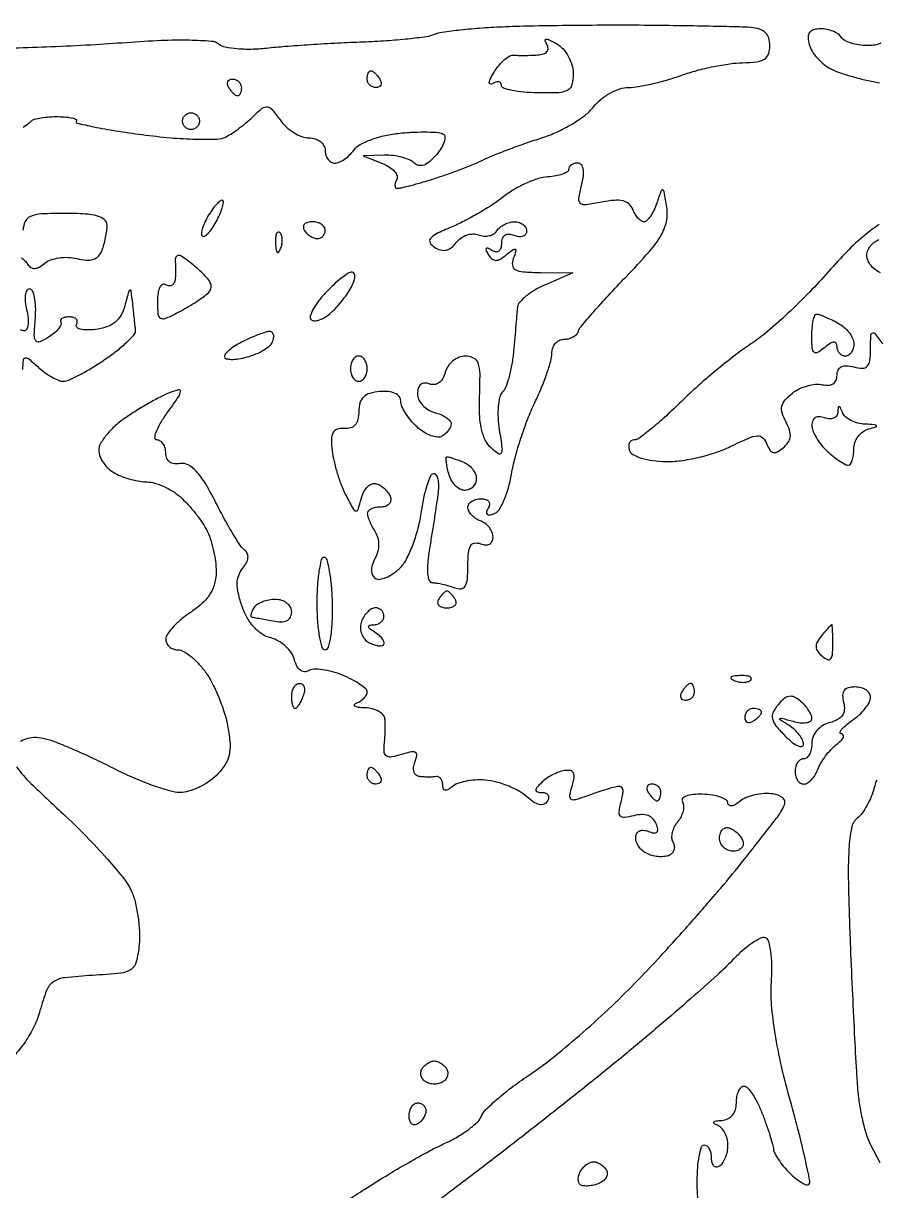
# Model space of a CAD drawing. Extents: x 0 to 102, y 0 to 135.
# Drawn here: x 58.12 to 66.73, y 115.78 to 127.55 of the extents above; entities that cross this region are included whole.
import ezdxf

# ---------------------------------------------------------------- set-up
doc = ezdxf.new("R2010")
doc.units = 0
doc.header["$MEASUREMENT"] = 0

msp = doc.modelspace()

# ---------------------------------------------------------------- linework, layer by layer
for points in [[(58.120429, 126.502168, 0.008488), (58.17776, 126.540962, 0.05152), (58.2048, 126.564431, -0.143563), (58.234316, 126.581827, -0.022705), (58.300944, 126.595472, -0.023608), (58.383221, 126.604509, -0.018685), (58.4727, 126.606731, -0.01789), (58.55641, 126.602682, -0.039375), (58.619579, 126.592306, -0.077473), (58.654001, 126.577908, -0.485035), (58.655914, 126.5616, 0.58898), (58.661598, 126.541693, 0.00641), (58.833098, 126.504191, 0.0113), (59.051138, 126.464546, 0.006274), (59.318614, 126.425566, 0.011106), (59.60499, 126.39395, 0.015529), (59.862095, 126.37936, 0.014056), (60.071536, 126.379879, 0.110548), (60.165153, 126.403862, 0.028936), (60.229275, 126.441333, 0.01456), (60.305816, 126.495494, 0.014408), (60.381921, 126.556256, 0.02071), (60.445368, 126.614654, -0.027954), (60.530964, 126.691178, -0.210464), (60.58225, 126.704752, -0.182556), (60.631244, 126.676878, -0.020348), (60.710562, 126.572908, 0.054448), (60.771104, 126.503852, 0.046718), (60.848148, 126.445424, 0.049048), (60.929225, 126.405512, 0.090101), (61.001397, 126.3924, -0.075621), (61.064209, 126.382846, -0.089098), (61.117507, 126.355123, -0.100722), (61.153136, 126.313894, -0.128679), (61.1658, 126.2655, 0.074385), (61.173054, 126.217013, 0.088423), (61.194124, 126.175877, 0.100649), (61.225452, 126.148378, 0.130683), (61.262223, 126.1386, 0.106112), (61.306132, 126.148025, 0.044856), (61.358941, 126.177739, 0.041712), (61.411666, 126.220861, 0.042652), (61.456073, 126.271838, -0.113418), (61.518112, 126.325547, -0.034675), (61.632209, 126.376275, -0.032723), (61.771862, 126.41698, -0.030552), (61.918873, 126.440269, -0.012854), (62.064049, 126.450494, -0.016452), (62.19805, 126.452063, -0.014392), (62.308721, 126.446528, -0.119266), (62.356186, 126.431, -0.25408), (62.373019, 126.401572, -0.085763), (62.365429, 126.351056, -0.060262), (62.335614, 126.287828, -0.036788), (62.286629, 126.221283, -0.03759), (62.219823, 126.154188, -0.091337), (62.159786, 126.118992, -0.13827), (62.10708, 126.115124, -0.147014), (62.061546, 126.139614, 0.096205), (62.014466, 126.171381, 0.03655), (61.939143, 126.197071, 0.034527), (61.850951, 126.213721, 0.035621), (61.76223, 126.217838), (61.5465, 126.212475), (61.742285, 126.133953, -0.045328), (61.813405, 126.097646, -0.072727), (61.865069, 126.053436, -0.103478), (61.890161, 126.008742, -0.218093), (61.885342, 125.970116, 0.052775), (61.869616, 125.937404, 0.114491), (61.866444, 125.909861, 0.187666), (61.875854, 125.891976, 0.180796), (61.895051, 125.8848, 0.058522), (61.934127, 125.889389, 0.005525), (62.02789, 125.912819, 0.007013), (62.139336, 125.943656, 0.005465), (62.259594, 125.980185, 0.008689), (62.390722, 126.024107, 0.006316), (62.535084, 126.077329, 0.006383), (62.670818, 126.131325, 0.013895), (62.7732, 126.176944, -0.015968), (62.879538, 126.223798, -0.006142), (63.029979, 126.282289, -0.006074), (63.194853, 126.341796, -0.007444), (63.350343, 126.39321, 0.031924), (63.501635, 126.451592, 0.026722), (63.653855, 126.531914, 0.027563), (63.78534, 126.62073, 0.063859), (63.870118, 126.704052, -0.054885), (63.943818, 126.779124, -0.044031), (64.037526, 126.842814, -0.045555), (64.136009, 126.886547, -0.080288), (64.223576, 126.901274, 0.040436), (64.323177, 126.909983, 0.014291), (64.463753, 126.937985, 0.014078), (64.617121, 126.977695, 0.016071), (64.7613, 127.02446, -0.020852), (64.910961, 127.071428, -0.015093), (65.081062, 127.111652, -0.015292), (65.245235, 127.140078, -0.031851), (65.37465, 127.150087, 0.026632), (65.514467, 127.159434, 0.110796), (65.593617, 127.187495, 0.168659), (65.63521, 127.239434, 0.085472), (65.6496, 127.323, 0.078293), (65.637674, 127.398693, 0.124243), (65.603018, 127.454001, 0.114357), (65.543828, 127.489168, 0.059976), (65.45925, 127.505308, 0.010843), (65.341492, 127.510855, 0.001245), (65.076303, 127.516928, 0.001502), (64.760777, 127.52242, 0.001223), (64.4229, 127.526458, 0.002847), (64.055676, 127.527858, 0.002136), (63.651454, 127.525371, 0.002159), (63.271066, 127.519762, 0.004955), (62.9847, 127.511463, 0.007662), (62.748651, 127.498656, 0.009459), (62.529182, 127.479195, 0.008061), (62.346183, 127.456482, 0.066551), (62.2656, 127.433962, -0.067016), (62.185013, 127.411522, -0.008119), (62.002018, 127.389175, -0.009525), (61.782549, 127.370204, -0.007714), (61.5465, 127.357978, 0.003965), (61.291889, 127.346703, 0.003126), (61.016428, 127.330588, 0.00316), (60.760728, 127.312402, 0.007815), (60.5736, 127.294957, -0.021808), (60.420678, 127.285007, -0.025863), (60.275992, 127.2894, -0.02605), (60.156448, 127.305534, -0.126787), (60.095066, 127.334317, 0.155813), (60.016487, 127.365845, 0.013269), (59.796587, 127.375942, 0.015308), (59.512432, 127.37274, 0.008363), (59.164466, 127.352322, -0.004902), (58.802316, 127.328556, -0.003653), (58.402366, 127.309174, -0.003693), (58.025018, 127.296441, -0.008374)], [(66.767964, 127.347381, -0.085479), (66.71161, 127.328839, -0.03685), (66.632486, 127.323, -0.036773), (66.547694, 127.329245, -0.040854), (66.467755, 127.347851, -0.044834), (66.403392, 127.37506, -0.132684), (66.3687, 127.4076, 0.10739), (66.337403, 127.440036, 0.051036), (66.285864, 127.467349, 0.047282), (66.223788, 127.48593, 0.049127), (66.160127, 127.4922, 0.064992), (66.090614, 127.483126, 0.172965), (66.049965, 127.455188, 0.164472), (66.034963, 127.406707, 0.057524), (66.045346, 127.333482, 0.076983), (66.07454, 127.26621, 0.043449), (66.128482, 127.195246, 0.042127), (66.196898, 127.131534, 0.053413), (66.270076, 127.08577, 0.030553), (66.361296, 127.048161, 0.012956), (66.487579, 127.008534, 0.012763), (66.62497, 126.973067, 0.016315), (66.753219, 126.947806, -0.034756)], [(58.103213, 125.181942, -0.050194), (58.138233, 125.153224, -0.057581), (58.165039, 125.119292, 0.10871), (58.196898, 125.086446, 0.161022), (58.235295, 125.076035, 0.116533), (58.281817, 125.089742, 0.043568), (58.338133, 125.128739, -0.089664), (58.398213, 125.162651, -0.047555), (58.481521, 125.183037, -0.045261), (58.573466, 125.188052, -0.052531), (58.660181, 125.175749, 0.042411), (58.755483, 125.160258, 0.09727), (58.827403, 125.168753, 0.12526), (58.879439, 125.20143, 0.098933), (58.91508, 125.257821, 0.024854), (58.934665, 125.317579, 0.01695), (58.951183, 125.38715, 0.017114), (58.962565, 125.455503, 0.032705), (58.9662, 125.511019, 0.219941), (58.940602, 125.566397, 0.107521), (58.870484, 125.603851, 0.054456), (58.745074, 125.625066, 0.014694), (58.5432, 125.631, 0.011557), (58.305531, 125.625506, 0.083766), (58.194225, 125.60139, 0.189791), (58.139991, 125.550293, 0.110458), (58.1202, 125.4618, -0.044568)], [(66.75087, 125.51804, 0.026474), (66.602361, 125.407612, 0.024978), (66.428384, 125.248034, 0.015684), (66.240755, 125.045506, -0.014359), (66.048502, 124.83688, -0.011655), (65.831018, 124.624217, -0.011826), (65.621242, 124.437528, -0.029752), (65.457688, 124.314712, 0.018145), (65.297909, 124.200429, 0.008876), (65.102384, 124.043949, 0.008793), (64.904635, 123.873888, 0.012607), (64.735984, 123.715806, -0.010209), (64.586614, 123.574445, -0.014409), (64.44749, 123.455195, -0.010507), (64.328286, 123.36291, -0.160811), (64.279492, 123.3468, 0.145555), (64.251077, 123.338349, 0.145143), (64.231861, 123.315736, 0.114439), (64.225337, 123.281482, 0.071086), (64.232762, 123.24105, 0.193954), (64.268287, 123.199441, 0.046246), (64.354193, 123.164278, 0.040403), (64.468747, 123.139222, 0.029057), (64.599362, 123.129215, 0.038978), (64.749264, 123.138151, 0.022561), (64.92691, 123.170949, 0.022449), (65.103202, 123.220229, 0.034827), (65.249419, 123.279835, -0.010066), (65.435223, 123.366534, -0.087391), (65.523452, 123.388323, -0.215871), (65.577726, 123.368053, -0.105824), (65.618849, 123.304911, 0.052447), (65.649292, 123.245158, 0.197769), (65.683169, 123.221767, 0.183975), (65.725443, 123.22816, 0.044719), (65.784602, 123.268924, 0.069956), (65.834381, 123.323618, 0.125942), (65.854941, 123.380271, 0.106497), (65.847313, 123.446529, 0.041168), (65.810335, 123.531817, -0.048406), (65.773077, 123.621268, -0.131099), (65.770541, 123.689393, -0.127887), (65.802331, 123.750772, -0.04503), (65.875563, 123.818791, -0.052831), (65.945706, 123.862081, -0.043003), (66.028336, 123.893318, -0.04463), (66.110404, 123.908785, -0.0811), (66.17835, 123.904378, 0.069721), (66.239516, 123.899018, 0.13005), (66.286551, 123.914109, 0.149094), (66.315902, 123.948556, 0.102778), (66.3264, 123.999087, -0.101279), (66.33738, 124.052738, -0.177688), (66.368061, 124.085314, -0.132821), (66.420223, 124.095864, -0.047845), (66.4956, 124.083687, 0.055886), (66.582159, 124.071125, 0.212136), (66.631624, 124.091204, 0.162585), (66.657881, 124.146296, 0.030614), (66.6648, 124.25919, -0.00624), (66.666584, 124.402173, -0.289024), (66.682099, 124.425462, -0.340637), (66.707306, 124.419395, -0.007602), (66.789009, 124.31472, 0.006096)], [(66.76398, 125.030997, -0.055709), (66.695356, 125.078218, -0.081857), (66.648648, 125.134415, -0.098911), (66.628033, 125.194031, -0.1262), (66.634702, 125.251591, -0.071909), (66.661561, 125.299611, -0.063806), (66.701895, 125.340302, -0.066855), (66.749013, 125.367837, -0.09916)], [(58.117202, 124.057862, -0.01974), (58.122749, 124.153268, -0.348103), (58.142837, 124.174087, -0.211139), (58.177449, 124.164027, -0.009137), (58.274911, 124.079012, 0.027676), (58.341145, 124.025426, 0.028617), (58.41218, 123.980129, 0.029847), (58.477896, 123.948321, 0.098087), (58.524954, 123.939, 0.106793), (58.579583, 123.950802, 0.014126), (58.686578, 124.002991, 0.015852), (58.811398, 124.073428, 0.012693), (58.941293, 124.156841, 0.016716), (59.063646, 124.245987, 0.023828), (59.165519, 124.33368, 0.021336), (59.240401, 124.410943, 0.211775), (59.25384, 124.452941, 0.000401), (59.249237, 124.495204, 0.000101), (59.24166, 124.564127, 0.000103), (59.232964, 124.642935, 0.000103), (59.224257, 124.72155, 0.003192), (59.209239, 124.849436, 0.454866), (59.198046, 124.856991, 0.264164), (59.185135, 124.844306, 0.002108), (59.144771, 124.7004, -0.061218), (59.104025, 124.601702, -0.094921), (59.044613, 124.531606, -0.090253), (58.961136, 124.486174, -0.050777), (58.848102, 124.461262, -0.028166), (58.759884, 124.456038, -0.064093), (58.693774, 124.464358, -0.138819), (58.660213, 124.48398, -0.342365), (58.657376, 124.510612, 0.138259), (58.665743, 124.539843, 0.191048), (58.65589, 124.564985, 0.139422), (58.627748, 124.581956, 0.0665), (58.5855, 124.5876, 0.043826), (58.542025, 124.583782, 0.0953), (58.510858, 124.571865, 0.173431), (58.496863, 124.554276, 0.224206), (58.499149, 124.534033, -0.250444), (58.500874, 124.506594, -0.064071), (58.476588, 124.46751, -0.049788), (58.433357, 124.424108, -0.032415), (58.375857, 124.382793, -0.038089), (58.286722, 124.336149, -0.35836), (58.248117, 124.347344, -0.161508), (58.232209, 124.402645, -0.009757), (58.242645, 124.57736, 0.026406), (58.245601, 124.689362, 0.04306), (58.234938, 124.783755, 0.054502), (58.213894, 124.850032, 0.296903), (58.183845, 124.8696, 0.274093), (58.156568, 124.853432, 0.091474), (58.141463, 124.807584, 0.06072), (58.140471, 124.739309, 0.034801), (58.15494, 124.6581, -0.034294), (58.16947, 124.577034, -0.059506), (58.16878, 124.508728, -0.089157), (58.154201, 124.46271, -0.278413), (58.127513, 124.4466, -0.157531), (58.093979, 124.457434, -0.068869)], [(61.3739, 115.673903, 0.006109), (61.566007, 115.794954, -0.007486), (61.776222, 115.926607, -0.006162), (62.004294, 116.060921, -0.00623), (62.216808, 116.17908, -0.016443), (62.372639, 116.256695, 0.024869), (62.498162, 116.321875, 0.027699), (62.611978, 116.397105, 0.028602), (62.700681, 116.471309, 0.113122), (62.740098, 116.529964, -0.109375), (62.783802, 116.59605, -0.01525), (62.90591, 116.707126, -0.01684), (63.061187, 116.831146, -0.013571), (63.235868, 116.954049, 0.023357), (63.449002, 117.110329, 0.009176), (63.728199, 117.344423, 0.009059), (64.0213, 117.60896, 0.01117), (64.284397, 117.866476, 0.007708), (64.551355, 118.148272, 0.004742), (64.857317, 118.487786, 0.004754), (65.15361, 118.829398, 0.008477), (65.389853, 119.1168, 0.003127), (65.713343, 119.529503, 0.06081), (65.796155, 119.668574, 0.342921), (65.778791, 119.737995, 0.135044), (65.681899, 119.778563, 0.047521), (65.591891, 119.781542, 0.038997), (65.49659, 119.768128, 0.040508), (65.410298, 119.741551, 0.078406), (65.348384, 119.704754, -0.038542), (65.301587, 119.67165, -0.096288), (65.262374, 119.657484, -0.204859), (65.237425, 119.663841, -0.233408), (65.2266, 119.685767, 0.255356), (65.209073, 119.717847, 0.058601), (65.151599, 119.745871, 0.046662), (65.069087, 119.766357, 0.030427), (64.971277, 119.775111, 0.028144), (64.873764, 119.772394, 0.067528), (64.803333, 119.756721, 0.141968), (64.768622, 119.731098, 0.311102), (64.767061, 119.699679, -0.130466), (64.779313, 119.659228, -0.067106), (64.774024, 119.606179, -0.059586), (64.753123, 119.549347, -0.055376), (64.719, 119.4975, 0.055224), (64.684866, 119.445671, 0.059506), (64.663934, 119.388889, 0.06705), (64.658597, 119.335913, 0.130758), (64.670797, 119.295552, -0.09393), (64.684284, 119.260388, -0.096597), (64.683776, 119.223091, -0.099051), (64.669408, 119.189457, -0.104393), (64.643414, 119.164671, -0.097498), (64.603755, 119.14978, -0.044997), (64.548563, 119.14564, -0.042257), (64.487802, 119.151707, -0.045637), (64.430534, 119.167877, -0.0687), (64.3791, 119.196216, -0.062919), (64.33552, 119.238176, -0.066727), (64.306012, 119.286802, -0.103406), (64.296, 119.334696, -0.11066), (64.305486, 119.377031, -0.164622), (64.331617, 119.404133, -0.139692), (64.372539, 119.412417, -0.072262), (64.423859, 119.400825, 0.045717), (64.479947, 119.384998, 0.245043), (64.509353, 119.393996, 0.248186), (64.518575, 119.423118, 0.046673), (64.502996, 119.478732, 0.105504), (64.470382, 119.528878, 0.110667), (64.420641, 119.560306, 0.093614), (64.355185, 119.570626, 0.056427), (64.277175, 119.55939, -0.031836), (64.182868, 119.541045, -0.243631), (64.141794, 119.556014, -0.225853), (64.128446, 119.599297, -0.027668), (64.148728, 119.699115, 0.025506), (64.169926, 119.801183, 0.245272), (64.156117, 119.841858, 0.245653), (64.114873, 119.85375, 0.025577), (64.014039, 119.827766, 0.003097), (63.935385, 119.802612, 0.002449), (63.850624, 119.774463, 0.002476), (63.772208, 119.747562, 0.006159), (63.715187, 119.726893, -0.081974), (63.664807, 119.716865, -0.302769), (63.638594, 119.73312, -0.159099), (63.633747, 119.776155, -0.025992), (63.655225, 119.858429, 0.033213), (63.675745, 119.941945, 0.158015), (63.669023, 119.990025, 0.240671), (63.638063, 120.01337, 0.080034), (63.579531, 120.01419, 0.051877), (63.521948, 119.999524, 0.031062), (63.45727, 119.971016, 0.030851), (63.395747, 119.934225, 0.046228), (63.347624, 119.894264, 0.019864), (63.299801, 119.842483, 0.193356), (63.290489, 119.81475, 0.343239), (63.30496, 119.798227, 0.047585), (63.353473, 119.7936, -0.094003), (63.389848, 119.7867, -0.172267), (63.412338, 119.76713, -0.173388), (63.417366, 119.737865, -0.095379), (63.404294, 119.703489, -0.159501), (63.369899, 119.674466, -0.153161), (63.324377, 119.67079, -0.093421), (63.266696, 119.695838, -0.034911), (63.196996, 119.75058, 0.054833), (63.121496, 119.805167, 0.03002), (63.018882, 119.855552, 0.029548), (62.907242, 119.894707, 0.041299), (62.803544, 119.915264, 0.035423), (62.703195, 119.919514, 0.033841), (62.601678, 119.909724, 0.035717), (62.513373, 119.888563, 0.092776), (62.45595, 119.857814, -0.032618), (62.4078, 119.824058, -0.161575), (62.375987, 119.816748, -0.285478), (62.356932, 119.831255, -0.091235), (62.3502, 119.867841, 0.06625), (62.345468, 119.903401, 0.094521), (62.331562, 119.931963, 0.118556), (62.310905, 119.949124, 0.154667), (62.28675, 119.952782, -0.028123), (62.255276, 119.949612, -0.011035), (62.211654, 119.948649, -0.010882), (62.164326, 119.949679, -0.013337), (62.120205, 119.952782, -0.143374), (62.08407, 119.967285, -0.143933), (62.061528, 119.998967, -0.110909), (62.056363, 120.045063, -0.064359), (62.069553, 120.099463, 0.048362), (62.088231, 120.167017, 0.317713), (62.074027, 120.197021, 0.18737), (62.031499, 120.203143, 0.019963), (61.933357, 120.176254, -0.028828), (61.835975, 120.15142, -0.176921), (61.785646, 120.159448, -0.24175), (61.761441, 120.195753, -0.054641), (61.761101, 120.272241, 0.011203), (61.766664, 120.339656, 0.008635), (61.76981, 120.413381, 0.008745), (61.770354, 120.482401, 0.020569), (61.767742, 120.53385, 0.162555), (61.749755, 120.574769, 0.080781), (61.704946, 120.610498, 0.06662), (61.641185, 120.635882, 0.05274), (61.56765, 120.646279, -0.020908), (61.500265, 120.65147, -0.102704), (61.464279, 120.663531, -0.451325), (61.461224, 120.679016, -0.134342), (61.48305, 120.695629, 0.05078), (61.523499, 120.716945, 0.054662), (61.557736, 120.745531, 0.06138), (61.581106, 120.776705, 0.130911), (61.5888, 120.805586, 0.215133), (61.574282, 120.837768, 0.030698), (61.515746, 120.883367, 0.030364), (61.435361, 120.931522, 0.021582), (61.340106, 120.975885, 0.031038), (61.237898, 121.010967, 0.035329), (61.136442, 121.031318, 0.037956), (61.049372, 121.035802, 0.133066), (60.996012, 121.019937, -0.158214), (60.954953, 121.0099, -0.150843), (60.914914, 121.025591, -0.106137), (60.880433, 121.067679, -0.054834), (60.856012, 121.131523, 0.086674), (60.824534, 121.200396, 0.056973), (60.767218, 121.266352, 0.055402), (60.694275, 121.319631, 0.068671), (60.61636, 121.351025, -0.085211), (60.529424, 121.389423, -0.061412), (60.448746, 121.458571, -0.055444), (60.37996, 121.553161, -0.045669), (60.328289, 121.666814, -0.024681), (60.288733, 121.80129, -0.063947), (60.277761, 121.901551, -0.086532), (60.293397, 121.982264, -0.08237), (60.335545, 122.054472, 0.052554), (60.37083, 122.107432, 0.091382), (60.386411, 122.157722, 0.121028), (60.381144, 122.200433, 0.146825), (60.35666, 122.232298, -0.091082), (60.31502, 122.275668, -0.009199), (60.238075, 122.397046, -0.011285), (60.151624, 122.546635, -0.008757), (60.064126, 122.713098, 0.017378), (59.957592, 122.90756, 0.050469), (59.866546, 123.030669, 0.082005), (59.783835, 123.096132, 0.17581), (59.704576, 123.108744, -0.076805), (59.644965, 123.106541, -0.127263), (59.598304, 123.124614, -0.138791), (59.568865, 123.161599, -0.099441), (59.5584, 123.213697, 0.066098), (59.551644, 123.264579, 0.083292), (59.531857, 123.307701, 0.09926), (59.502498, 123.336543, 0.145679), (59.468039, 123.3468, -0.429547), (59.448349, 123.367543, -0.077161), (59.46055, 123.425906, -0.043626), (59.502186, 123.512697, -0.021073), (59.569434, 123.616096, 0.004151), (59.687887, 123.785405, 0.118756), (59.706806, 123.834801, 0.529511), (59.687751, 123.851723, 0.028585), (59.596345, 123.822957, 0.028495), (59.514488, 123.786497, 0.009566), (59.399326, 123.724309, 0.009483), (59.274264, 123.650489, 0.010708), (59.157128, 123.574811, 0.033213), (59.052084, 123.493045, 0.037389), (58.963183, 123.401037, 0.040532), (58.900949, 123.312459, 0.132634), (58.882178, 123.244027, 0.09653), (58.893999, 123.182055, 0.057657), (58.929839, 123.115843, 0.054732), (58.982699, 123.055655, 0.062424), (59.045238, 123.011377, 0.034053), (59.1197, 122.977827, 0.023098), (59.208342, 122.949526, 0.023325), (59.296911, 122.930071, 0.04242), (59.370694, 122.9238, -0.070759), (59.444809, 122.913259, -0.03461), (59.534581, 122.88031, -0.033471), (59.624835, 122.832417, -0.041281), (59.701375, 122.77575, -0.026837), (59.773174, 122.705644, -0.017015), (59.849388, 122.616908, -0.017085), (59.918476, 122.524395, -0.030049), (59.96812, 122.442912, -0.041925), (60.005643, 122.354973, -0.02317), (60.037176, 122.24243, -0.022957), (60.058731, 122.12461, -0.034028), (60.065757, 122.019912, -0.062207), (60.050732, 121.900608, -0.076944), (60.006845, 121.797699, -0.068415), (59.92912, 121.704159, -0.038012), (59.8122, 121.6125, 0.026641), (59.715211, 121.539962, 0.032618), (59.633226, 121.461938, 0.034428), (59.574906, 121.389243, 0.15241), (59.558643, 121.33755, 0.113877), (59.567854, 121.297211, 0.100555), (59.594056, 121.262864, 0.094107), (59.6333, 121.239817, 0.086049), (59.679539, 121.2318, -0.133038), (59.737177, 121.216187, -0.039178), (59.813046, 121.163459, -0.036303), (59.892519, 121.088188, -0.032044), (59.963919, 120.99915, -0.036771), (60.03063, 120.887436, -0.020365), (60.096024, 120.742597, -0.020214), (60.150623, 120.589685, -0.030561), (60.184408, 120.452478, -0.027389), (60.205578, 120.28476, -0.075969), (60.196004, 120.1666, -0.08954), (60.153078, 120.068131, -0.048963), (60.069228, 119.966028, -0.049133), (59.988808, 119.90003, -0.037846), (59.889871, 119.844251, -0.038877), (59.788365, 119.806044, -0.070688), (59.700783, 119.7936, -0.071059), (59.595391, 119.808654, -0.015946), (59.422529, 119.865105, -0.016229), (59.225397, 119.94384, -0.015074), (59.028794, 120.037021, 0.008002), (58.831411, 120.134014, 0.008115), (58.631941, 120.224172, 0.007948), (58.455988, 120.296988, 0.032656), (58.346191, 120.332303, 0.050587), (58.250766, 120.34622, 0.071075), (58.16524, 120.337796, 0.07864), (58.092067, 120.307113, 0.081194)], [(58.054101, 120.050619, 0.044033), (58.196994, 119.88539, 0.006399), (58.520403, 119.579877, -0.012471), (58.755316, 119.352501, -0.013939), (58.969785, 119.121769, -0.01332), (59.141055, 118.916093, -0.068867), (59.215735, 118.788697, -0.04033), (59.252534, 118.674637, -0.023208), (59.279117, 118.532635, -0.023074), (59.292667, 118.386586, -0.035448), (59.289558, 118.259682, -0.033984), (59.260777, 118.085005, -0.191049), (59.207694, 118.008859, -0.121647), (59.10307, 117.971572, -0.010658), (58.82024, 117.949201, 0.013013), (58.53841, 117.925573, 0.120559), (58.424332, 117.88398, 0.155071), (58.355751, 117.798039, 0.025705), (58.28943, 117.594113, -0.046171), (58.231303, 117.437458, -0.038092), (58.142162, 117.28311, -0.036442), (58.026025, 117.137339, -0.033973)], [(66.726226, 119.919015, 0.033776), (66.700411, 119.83937, -0.036265), (66.671804, 119.75258, -0.028991), (66.62906, 119.663836, -0.029836), (66.579582, 119.586044, -0.063067), (66.530831, 119.533933, 0.173463), (66.472253, 119.434995, 0.033435), (66.446052, 119.225134, 0.020085), (66.440192, 118.884464, 0.004113), (66.458971, 118.282613, 0.001409), (66.478738, 117.81487, 0.001568), (66.500499, 117.363651, 0.001447), (66.521373, 116.979027, 0.008224), (66.536436, 116.77462, 0.019339), (66.555668, 116.625995, 0.016849), (66.587004, 116.472234, 0.017173), (66.624837, 116.335047, 0.047027), (66.663708, 116.24244), (66.759024, 116.064341)], [(64.922743, 115.697748, -0.019577), (64.9164, 115.8597, -0.017424), (64.921487, 116.005634, -0.028363), (64.937109, 116.128569, -0.027802), (64.959349, 116.219962, -0.33042), (64.9869, 116.2404, -0.180719), (65.013809, 116.230346, -0.091442), (65.036691, 116.201656, -0.071405), (65.05219, 116.158973, -0.051482), (65.0574, 116.108507, 0.066118), (65.063598, 116.061839, 0.138808), (65.082251, 116.030717, 0.191142), (65.109882, 116.019768, 0.139169), (65.142, 116.0289, 0.107838), (65.174437, 116.060254, 0.050954), (65.201749, 116.111992, 0.047176), (65.22033, 116.174349, 0.04887), (65.2266, 116.238343, 0.06204), (65.218719, 116.301615, 0.059794), (65.195536, 116.36187, 0.064716), (65.16131, 116.410221, 0.110959), (65.12085, 116.438171, -0.051902), (65.087176, 116.456013, -0.449116), (65.085143, 116.470909, -0.185333), (65.106758, 116.482596, -0.021021), (65.16315, 116.487521, 0.098262), (65.223288, 116.5023, 0.108985), (65.270709, 116.538649, 0.10113), (65.300842, 116.594054, 0.074273), (65.3112, 116.6634, -0.043167), (65.316803, 116.728174, -0.062882), (65.33362, 116.782897, -0.082495), (65.358346, 116.819956, -0.207349), (65.387524, 116.8326, -0.215937), (65.423571, 116.816271, -0.032587), (65.473063, 116.751833, -0.031634), (65.524726, 116.662959, -0.022503), (65.571542, 116.55765, -0.00769), (65.613237, 116.44618, -0.008864), (65.649461, 116.338615, -0.008094), (65.677001, 116.246635, -0.050046), (65.685568, 116.1981, 0.104103), (65.697923, 116.15548, 0.025775), (65.735601, 116.092791, 0.025246), (65.787167, 116.02399, 0.022937), (65.847, 115.9584, 0.023953), (65.909288, 115.90181, 0.038186), (65.968098, 115.86042, 0.044722), (66.016425, 115.837221, 0.293943), (66.04145, 115.84265, 0.25224), (66.051926, 115.877599, 0.003472), (66.004082, 116.102188, 0.008773), (65.941171, 116.365673, 0.00554), (65.858984, 116.670927, -0.011959), (65.766117, 117.034369, -0.01665), (65.701729, 117.363909, -0.018883), (65.666688, 117.649948, -0.037371), (65.664534, 117.878471, 0.01884), (65.669159, 118.045964, 0.031388), (65.658894, 118.186656, 0.033866), (65.637295, 118.291438, 0.246936), (65.603266, 118.327588, 0.20501), (65.554103, 118.323994, 0.0308), (65.4673, 118.272081, 0.030374), (65.366994, 118.194025, 0.021962), (65.264866, 118.095796, -0.018452), (65.119617, 117.954117, -0.00379), (64.852382, 117.715695, -0.003984), (64.53741, 117.443359, -0.003737), (64.2114, 117.170161, -0.003792), (63.840085, 116.868398, -0.002131), (63.384751, 116.507225, -0.002126), (62.921821, 116.146406, -0.003472), (62.525874, 115.84486, 0.005812), (61.96179, 115.411076, 0.047193)]]:
    msp.add_lwpolyline(points, format="xyb")
for points in [[(63.501845, 127.339665, -0.083638), (63.563217, 127.290339, -0.055134), (63.615706, 127.216306, -0.053863), (63.651975, 127.13027, -0.068361), (63.665259, 127.045163, -0.059606), (63.653696, 126.930795, -0.214482), (63.610809, 126.873479, -0.117722), (63.520015, 126.848206, -0.013416), (63.305709, 126.846002, -0.018462), (63.16645, 126.853454, -0.029822), (63.049122, 126.871188, -0.030169), (62.962503, 126.895156, -0.320472), (62.9424, 126.923299, 0.164541), (62.934844, 126.945638, 0.190592), (62.915714, 126.957153, 0.123162), (62.886372, 126.954802, 0.057197), (62.851554, 126.93844, -0.219704), (62.829147, 126.935715, -0.37116), (62.819904, 126.950842, -0.07893), (62.834385, 126.994565, -0.020222), (62.871378, 127.059504, -0.034557), (62.920062, 127.126651, -0.041815), (62.974779, 127.181961, -0.046762), (63.027361, 127.219006, -0.157979), (63.067973, 127.227533, 0.020293), (63.11138, 127.22467, 0.0072), (63.173615, 127.223994, 0.007132), (63.242049, 127.225212, 0.008336), (63.306943, 127.228376, 0.057408), (63.364691, 127.23889, 0.137504), (63.401065, 127.262107, 0.194277), (63.412896, 127.294959, 0.129581), (63.401088, 127.333698, -0.056806), (63.382443, 127.373295, -0.4949), (63.391754, 127.387126, -0.131458), (63.425124, 127.380283, -0.011612)], [(60.230207, 126.9846, -0.093332), (60.264407, 126.97816, -0.09642), (60.293482, 126.959749, -0.099167), (60.312942, 126.93228, -0.105053), (60.3198, 126.9, -0.042167), (60.317064, 126.867611, -0.061769), (60.308841, 126.840251, -0.081139), (60.296759, 126.821699, -0.210953), (60.282493, 126.8154, -0.151918), (60.264665, 126.820945, -0.038439), (60.240786, 126.840251, -0.035638), (60.215657, 126.867617, -0.029505), (60.1929, 126.9, -0.082592), (60.179659, 126.932326, -0.161196), (60.182291, 126.959749, -0.182303), (60.200179, 126.977977, -0.108972)], [(61.626107, 127.0692, -0.151918), (61.643935, 127.063655, -0.038439), (61.667814, 127.044349, -0.035638), (61.692943, 127.016983, -0.029505), (61.7157, 126.9846, -0.082592), (61.728941, 126.952274, -0.161196), (61.726309, 126.924851, -0.182303), (61.708421, 126.906623, -0.108972), (61.678393, 126.9, -0.093332), (61.644193, 126.90644, -0.09642), (61.615118, 126.924851, -0.099167), (61.595658, 126.95232, -0.105053), (61.5888, 126.9846, -0.042167), (61.591536, 127.016989, -0.061769), (61.599759, 127.044349, -0.081139), (61.611841, 127.062901, -0.210953)], [(59.8122, 126.6462, -0.099038), (59.844487, 126.639741, -0.097945), (59.871949, 126.621349, -0.097945), (59.890341, 126.593887, -0.099038), (59.8968, 126.5616, -0.099038), (59.890341, 126.529313, -0.097945), (59.871949, 126.501851, -0.097945), (59.844487, 126.483459, -0.099038), (59.8122, 126.477, -0.099038), (59.779913, 126.483459, -0.097945), (59.752451, 126.501851, -0.097945), (59.734059, 126.529313, -0.099038), (59.7276, 126.5616, -0.099038), (59.734059, 126.593887, -0.097945), (59.752451, 126.621349, -0.097945), (59.779913, 126.639741, -0.099038)], [(63.712971, 126.1386, 0.065862), (63.67712, 126.133857, 0.083069), (63.646728, 126.119962, 0.099091), (63.626388, 126.099347, 0.146075), (63.61914, 126.07515, -0.257175), (63.605199, 126.049895, -0.053698), (63.558127, 126.026825, -0.043941), (63.491038, 126.008938, -0.028804), (63.411519, 125.999741, 0.062112), (63.315151, 125.982044, 0.028454), (63.195448, 125.936635, 0.027643), (63.073218, 125.873816, 0.034154), (62.967428, 125.801706, -0.022237), (62.855605, 125.721517, -0.012625), (62.713808, 125.634112, -0.012588), (62.566225, 125.553109, -0.020246), (62.436185, 125.492473, 0.013748), (62.286749, 125.425143, 0.10622), (62.226633, 125.378249, 0.316799), (62.223077, 125.335559, 0.120092), (62.266985, 125.290237, 0.07206), (62.328836, 125.262738, 0.122495), (62.385111, 125.26101, 0.117019), (62.437408, 125.286019, 0.062262), (62.487501, 125.337948, -0.07825), (62.533494, 125.382687, -0.070973), (62.592516, 125.412943, -0.074041), (62.655127, 125.424606, -0.101034), (62.711594, 125.415202, 0.071693), (62.765119, 125.403049, 0.074491), (62.819171, 125.406762, 0.081686), (62.865447, 125.425261, 0.119036), (62.896535, 125.456033, -0.083526), (62.926886, 125.49062, -0.053442), (62.97179, 125.519855, -0.052039), (63.023519, 125.539701, -0.065684), (63.074293, 125.5464, -0.075245), (63.12087, 125.539351, -0.088895), (63.16039, 125.51889, -0.100703), (63.186808, 125.488463, -0.129283), (63.1962, 125.452749, -0.158089), (63.185942, 125.421115, -0.151946), (63.158923, 125.400912, -0.112257), (63.117852, 125.396089, -0.06502), (63.0693, 125.407794, 0.076235), (63.016638, 125.419251, 0.158198), (62.976348, 125.408889, 0.166538), (62.951144, 125.377415, 0.086507), (62.9424, 125.327252, -0.07092), (62.935605, 125.279588, -0.169962), (62.915145, 125.250923, -0.197234), (62.883718, 125.24374, -0.097511), (62.844729, 125.258379, 0.028924), (62.805196, 125.279757, 0.339828), (62.789169, 125.276219, 0.295997), (62.787003, 125.258671, 0.025211), (62.80996, 125.216963, 0.070516), (62.846998, 125.172485, 0.184456), (62.885118, 125.157664, 0.140206), (62.930808, 125.170437, 0.035398), (62.994168, 125.215858, -0.010985), (63.060144, 125.268209, -0.298527), (63.081312, 125.269663, -0.35736), (63.088358, 125.251642, -0.013176), (63.062185, 125.177666, 0.117041), (63.052871, 125.10825, 0.252956), (63.082175, 125.064968, 0.103191), (63.162661, 125.042305, 0.014669), (63.335199, 125.035489), (63.6615, 125.032177), (63.38655, 124.912673, 0.030131), (63.28067, 124.858856, 0.037424), (63.189845, 124.796009, 0.040914), (63.124412, 124.73358, 0.163721), (63.103017, 124.683334, -0.001862), (63.097921, 124.62111, -0.000361), (63.088219, 124.508769, -0.000384), (63.076708, 124.377775, -0.000355), (63.064693, 124.243305, -0.020362), (63.047309, 124.110909, -0.023219), (63.019707, 123.986125, -0.023226), (62.986787, 123.883559, -0.107507), (62.953314, 123.831474, 0.140806), (62.924975, 123.780287, 0.035304), (62.910065, 123.685036, 0.033242), (62.907954, 123.569291, 0.028171), (62.920724, 123.447599, -0.006318), (62.94779, 123.266357, -0.143377), (62.940035, 123.21477, -0.468448), (62.911507, 123.207162, -0.031885), (62.837123, 123.267231, -0.096744), (62.779121, 123.345981, -0.056413), (62.741067, 123.457357, -0.043321), (62.721915, 123.603916, -0.021684), (62.721917, 123.79095, 0.012018), (62.726233, 124.014127, 0.084362), (62.707573, 124.120899, 0.193599), (62.661168, 124.173402, 0.116654), (62.579158, 124.1928, 0.094568), (62.514736, 124.180505, 0.075299), (62.45347, 124.144817, 0.074026), (62.404613, 124.091868, 0.085626), (62.376244, 124.029454, -0.065544), (62.350719, 123.966767, -0.105937), (62.312516, 123.923963, -0.127681), (62.265656, 123.905407, -0.122982), (62.214964, 123.911605, 0.096246), (62.166169, 123.920208, 0.170423), (62.128291, 123.906166, 0.150319), (62.104394, 123.869675, 0.070464), (62.0964, 123.813231, 0.107846), (62.109123, 123.75493, 0.07584), (62.146102, 123.698624, 0.071273), (62.200935, 123.652814, 0.074615), (62.2656, 123.625113, -0.036276), (62.330369, 123.603051, -0.048043), (62.385098, 123.573377, -0.05687), (62.423024, 123.541011, -0.189914), (62.4348, 123.511126, -0.104501), (62.428303, 123.480379, -0.051534), (62.408383, 123.445545, -0.047954), (62.37927, 123.412237, -0.050821), (62.344869, 123.385805, -0.164879), (62.298621, 123.375135, -0.062631), (62.233219, 123.390115, -0.05325), (62.160414, 123.425883, -0.043153), (62.091069, 123.478524, -0.034194), (62.028361, 123.5436, -0.034539), (61.975337, 123.616408, -0.036708), (61.938445, 123.686071, -0.10378), (61.9272, 123.739664, 0.168729), (61.911711, 123.784257, 0.120247), (61.869689, 123.817061, 0.083535), (61.802625, 123.834672, 0.043201), (61.7157, 123.835, 0.048883), (61.615841, 123.816802, 0.121182), (61.551723, 123.780164, 0.135422), (61.516121, 123.720939, 0.06812), (61.5042, 123.633848, -0.056406), (61.495138, 123.553776, -0.122003), (61.467353, 123.498831, -0.143992), (61.42075, 123.468711, -0.091999), (61.35615, 123.46195, 0.090936), (61.286131, 123.454771, 0.200872), (61.245123, 123.421609, 0.125304), (61.228573, 123.355418, 0.028073), (61.235655, 123.238375, 0.028426), (61.254129, 123.132907, 0.016992), (61.287387, 123.009972, 0.016985), (61.328968, 122.88943, 0.028119), (61.373071, 122.791292, 0.005473), (61.447522, 122.651551, 0.222936), (61.474626, 122.631721, 0.382814), (61.497297, 122.645257, 0.011384), (61.530277, 122.76058, -0.058056), (61.556254, 122.827209, -0.081027), (61.594867, 122.87806, -0.10334), (61.63958, 122.905702, -0.168958), (61.683673, 122.906276, -0.065503), (61.726728, 122.885341, -0.047155), (61.768409, 122.851798, -0.047582), (61.802603, 122.811517, -0.071872), (61.823212, 122.770462, -0.134046), (61.825326, 122.732243, -0.144529), (61.807515, 122.699511, -0.119977), (61.771419, 122.677549, -0.077096), (61.72275, 122.67, 0.045466), (61.671571, 122.665337, 0.066198), (61.628528, 122.651362, 0.087261), (61.59972, 122.630785, 0.201904), (61.590095, 122.60655, 0.074345), (61.595628, 122.57409, 0.020858), (61.613747, 122.525801, 0.020547), (61.639071, 122.472254, 0.020316), (61.668792, 122.420758, -0.077295), (61.694956, 122.360531, -0.065387), (61.703616, 122.291572, -0.062445), (61.694192, 122.219694, -0.059142), (61.667268, 122.150943, 0.044502), (61.639313, 122.085272, 0.084609), (61.631057, 122.028605, 0.113405), (61.642534, 121.983652, 0.136184), (61.672076, 121.951718, 0.17651), (61.715563, 121.942715, 0.061833), (61.778054, 121.959927, 0.052022), (61.848072, 121.997836, 0.04064), (61.915269, 122.052334, 0.079632), (61.980626, 122.138447, 0.028976), (62.045018, 122.277986, 0.027855), (62.098982, 122.44153, 0.029734), (62.133048, 122.60655, -0.015505), (62.1603, 122.760569, -0.024489), (62.194147, 122.890357, -0.021382), (62.229669, 122.988635, -0.304196), (62.25915, 123.0084, -0.266507), (62.283387, 122.994494, -0.075334), (62.300097, 122.952485, -0.054473), (62.307474, 122.890985, -0.033449), (62.303361, 122.81805, -0.005263), (62.290273, 122.720771, -0.001733), (62.269027, 122.577998, -0.001726), (62.244361, 122.419765, -0.001955), (62.219582, 122.26815, 0.016655), (62.19887, 122.112875, 0.044481), (62.19771, 122.001293, 0.074919), (62.213865, 121.931693, 0.307466), (62.247868, 121.9086, -0.040695), (62.291101, 121.905075, -0.01608), (62.349676, 121.893516, -0.01579), (62.412459, 121.876909, -0.019065), (62.470181, 121.857249, 0.108396), (62.535112, 121.847405, 0.2447), (62.576435, 121.872483, 0.116834), (62.598505, 121.940732, 0.020038), (62.604, 122.0778, -0.020947), (62.609583, 122.211003, -0.108721), (62.631233, 122.280901, -0.232902), (62.670969, 122.307864, -0.126913), (62.7309, 122.301006, 0.073701), (62.781625, 122.289702, 0.139599), (62.822291, 122.298169, 0.163185), (62.848345, 122.325329, 0.110721), (62.8578, 122.367504, 0.098269), (62.848338, 122.41518, 0.066863), (62.820523, 122.463164, 0.063983), (62.779413, 122.50417, 0.07261), (62.7309, 122.531394, -0.055615), (62.682369, 122.556507, -0.05786), (62.641277, 122.591416, -0.064334), (62.613324, 122.630366, -0.12413), (62.604, 122.667345, -0.149269), (62.61416, 122.70062, -0.098728), (62.642744, 122.728969, -0.082055), (62.685468, 122.748085, -0.064332), (62.735893, 122.7546, -0.069431), (62.784093, 122.747874, -0.161998), (62.813831, 122.727596, -0.197378), (62.822091, 122.696715, -0.1067), (62.808717, 122.659025, 0.06367), (62.792039, 122.622312, 0.279066), (62.797578, 122.600164, 0.231434), (62.821527, 122.592051, 0.048412), (62.865968, 122.602223, 0.172088), (62.914903, 122.640405, 0.037435), (62.966317, 122.73621, 0.034878), (63.011989, 122.862121, 0.027297), (63.04424, 123.003903, -0.023305), (63.080305, 123.168516, -0.013146), (63.138491, 123.364518, -0.0131), (63.207731, 123.559596, -0.020898), (63.278096, 123.721915, 0.014211), (63.343901, 123.868318, 0.015343), (63.399503, 124.014565, 0.015001), (63.439428, 124.142437, 0.068264), (63.45, 124.21951, -0.082735), (63.459067, 124.27393, -0.092544), (63.485206, 124.320144, -0.100612), (63.524137, 124.351046, -0.118141), (63.56985, 124.362, 0.062372), (63.617778, 124.368002, 0.062256), (63.662778, 124.385638, 0.068133), (63.698217, 124.411691, 0.116461), (63.7179, 124.442471, -0.091117), (63.746352, 124.492302, -0.004502), (63.870021, 124.636317, -0.007152), (64.021694, 124.804832, -0.005097), (64.196159, 124.989371, 0.011077), (64.431667, 125.244524, 0.047701), (64.552884, 125.411512, 0.081701), (64.606113, 125.548942, 0.090046), (64.609945, 125.691451, 0.003284), (64.5848, 125.847965, 0.250288), (64.569777, 125.867468, 0.436924), (64.552689, 125.860245, 0.005546), (64.509569, 125.73675, -0.029024), (64.480215, 125.663864, -0.039401), (64.445002, 125.602315, -0.044248), (64.409327, 125.558812, -0.201539), (64.379784, 125.5464, -0.152208), (64.351156, 125.555322, -0.057493), (64.319258, 125.583245, -0.050123), (64.289242, 125.623837, -0.042563), (64.265971, 125.671829, 0.122391), (64.227987, 125.726179, 0.121932), (64.168929, 125.756519, 0.079801), (64.081643, 125.762872, 0.027702), (63.956328, 125.744956, -0.0138), (63.793871, 125.717103, -0.211876), (63.74043, 125.732203, -0.265765), (63.722695, 125.779562, -0.021179), (63.75078, 125.915627, 0.029464), (63.768635, 126.009998, 0.074148), (63.767244, 126.079781, 0.131931), (63.747741, 126.122271, 0.22313)], [(60.133102, 125.761298, 0.369778), (60.114351, 125.762745, 0.040991), (60.079217, 125.732346, 0.034505), (60.037298, 125.68324, 0.019845), (59.993486, 125.618914, 0.026131), (59.954974, 125.549413, 0.037791), (59.929056, 125.484182, 0.042302), (59.917267, 125.430991, 0.233866), (59.926384, 125.404016, 0.342758), (59.949195, 125.40115, 0.065035), (59.984435, 125.428802, 0.0456), (60.025335, 125.478922, 0.025484), (60.066, 125.5464, 0.018995), (60.101398, 125.619045, 0.0282), (60.126263, 125.685299, 0.027199), (60.139885, 125.739034, 0.249833)], [(61.033907, 125.5464, 0.066118), (60.987239, 125.540202, 0.138808), (60.956117, 125.521549, 0.191142), (60.945168, 125.493918, 0.139169), (60.9543, 125.4618, 0.06081), (60.980205, 125.429439, 0.051032), (61.014611, 125.402051, 0.053229), (61.051881, 125.383401, 0.089642), (61.086193, 125.3772, 0.105429), (61.116567, 125.383677, 0.099231), (61.142415, 125.402051, 0.096318), (61.159741, 125.429505, 0.092995), (61.1658, 125.4618, 0.153634), (61.155646, 125.494065, 0.097988), (61.127056, 125.521549, 0.080552), (61.084338, 125.540094, 0.062283)], [(60.709313, 125.438887, 0.296942), (60.690797, 125.442797, 0.208169), (60.675176, 125.427354, 0.077125), (60.665809, 125.386747, 0.028489), (60.664879, 125.32785, 0.018894), (60.669874, 125.264711, 0.168741), (60.68183, 125.240028, 0.470617), (60.697248, 125.241487, 0.054073), (60.715991, 125.276738, 0.051402), (60.729192, 125.323003, 0.05415), (60.732358, 125.370172, 0.060344), (60.725661, 125.411229, 0.126455)], [(59.688837, 125.208, 0.146342), (59.672172, 125.203016, 0.119471), (59.659408, 125.189362, 0.097841), (59.652621, 125.168803, 0.070216), (59.653018, 125.14455, -0.028675), (59.656199, 125.112617, -0.010484), (59.657151, 125.067208, -0.010354), (59.65612, 125.017408, -0.012202), (59.653018, 124.970357, -0.0855), (59.642788, 124.932023, -0.147553), (59.621092, 124.907504, -0.165279), (59.5914, 124.900682, -0.113433), (59.5584, 124.9119, 0.257018), (59.525799, 124.913545, 0.163848), (59.498064, 124.886244, 0.082329), (59.479593, 124.827401, 0.034985), (59.4738, 124.744716, 0.019839), (59.478884, 124.616641, 0.235848), (59.503772, 124.575362, 0.244445), (59.551062, 124.571308, 0.021201), (59.66415, 124.624049, 0.01045), (59.744963, 124.668162, 0.008298), (59.8304, 124.719047, 0.008403), (59.908057, 124.768885, 0.020729), (59.962806, 124.808705, 0.08963), (60.007256, 124.859208, 0.198833), (60.014801, 124.908992, 0.120198), (59.984226, 124.967522, 0.025039), (59.902894, 125.05128, 0.012594), (59.835121, 125.111304, 0.016921), (59.770624, 125.161964, 0.014067), (59.715201, 125.200194, 0.14493)], [(61.437324, 125.0388, 0.146108), (61.397852, 125.027014, 0.020311), (61.327613, 124.97677, 0.021829), (61.247406, 124.908495, 0.016938), (61.166113, 124.827634, 0.025192), (61.094063, 124.742752, 0.039504), (61.042072, 124.662432, 0.046646), (61.014002, 124.596461, 0.280654), (61.022422, 124.561778, 0.197573), (61.053146, 124.548959, 0.073901), (61.10028, 124.555715, 0.05859), (61.155528, 124.579528, 0.042205), (61.210674, 124.617937, 0.030469), (61.267855, 124.671596, 0.018191), (61.329372, 124.741756, 0.018177), (61.385761, 124.816376, 0.029854), (61.427195, 124.883792, 0.035151), (61.453836, 124.943267, 0.071523), (61.464391, 124.993266, 0.130253), (61.457991, 125.025872, 0.286999)], [(66.120462, 124.6158, -0.086217), (66.148122, 124.610995, -0.012142), (66.202333, 124.590074, -0.013553), (66.265801, 124.561755, -0.011153), (66.331962, 124.528223, -0.053689), (66.394551, 124.485526, -0.051633), (66.447531, 124.42997, -0.055878), (66.483694, 124.370569, -0.109236), (66.4956, 124.316723, -0.066486), (66.489273, 124.269352, -0.083557), (66.470749, 124.229203, -0.099365), (66.443262, 124.202351, -0.14491), (66.411, 124.1928, -0.111474), (66.378727, 124.200086, -0.100072), (66.351251, 124.220694, -0.094595), (66.33282, 124.251502, -0.087854), (66.3264, 124.287759, 0.122183), (66.317801, 124.322422, 0.300026), (66.295829, 124.334469, 0.128583), (66.257977, 124.321198, 0.024942), (66.1995, 124.2774, -0.037417), (66.130603, 124.22843, -0.333054), (66.095807, 124.231916, -0.193794), (66.076376, 124.272654, -0.015561), (66.0726, 124.393941, -0.020327), (66.076058, 124.478977, -0.032806), (66.086659, 124.550629, -0.035355), (66.10185, 124.602834, -0.313988)], [(60.6018, 124.440874, 0.057794), (60.563033, 124.433157, 0.011459), (60.496094, 124.409863, 0.011994), (60.418996, 124.37891, 0.010902), (60.34095, 124.343346, 0.025559), (60.268064, 124.303483, 0.033876), (60.206515, 124.259606, 0.035996), (60.162487, 124.217843, 0.187097), (60.1506, 124.187188, 0.33984), (60.16637, 124.166666, 0.061208), (60.217322, 124.159582, 0.044247), (60.290641, 124.16491, 0.025091), (60.377737, 124.183579, 0.034762), (60.467145, 124.214285, 0.038798), (60.548056, 124.25619, 0.042272), (60.610116, 124.302388, 0.131915), (60.638587, 124.345462, 0.061461), (60.646309, 124.383755, 0.111513), (60.641688, 124.415209, 0.157844), (60.625809, 124.434801, 0.165904)], [(61.5042, 124.1928, 0.148195), (61.471937, 124.183023, 0.098894), (61.444451, 124.155523, 0.082425), (61.425919, 124.114414, 0.064853), (61.4196, 124.0659, 0.064853), (61.425919, 124.017386, 0.082425), (61.444451, 123.976277, 0.098894), (61.471937, 123.948777, 0.148195), (61.5042, 123.939, 0.148195), (61.536463, 123.948777, 0.098894), (61.563949, 123.976277, 0.082425), (61.582481, 124.017386, 0.064853), (61.5888, 124.0659, 0.064853), (61.582481, 124.114414, 0.082425), (61.563949, 124.155523, 0.098894), (61.536463, 124.183023, 0.148195)], [(66.382429, 123.62175, 0.011238), (66.359954, 123.674031, 0.279065), (66.347512, 123.682507, 0.393128), (66.337873, 123.674464, 0.015396), (66.333079, 123.624405, -0.140162), (66.32045, 123.589063, -0.141521), (66.291085, 123.565899, -0.114907), (66.248503, 123.559118, -0.074014), (66.1995, 123.570006, 0.074982), (66.147663, 123.58142, 0.150064), (66.107215, 123.571912, 0.165856), (66.081656, 123.542374, 0.096445), (66.0726, 123.495863, 0.094327), (66.083452, 123.438855, 0.038967), (66.118046, 123.367979, 0.036776), (66.168111, 123.295658, 0.039072), (66.227311, 123.233012, 0.016815), (66.290708, 123.179403, 0.02089), (66.353258, 123.134129, 0.019706), (66.407856, 123.101002, 0.127166), (66.438811, 123.093, 0.248164), (66.460613, 123.104531, 0.065731), (66.478918, 123.14088, 0.050778), (66.491463, 123.19356, 0.03309), (66.4956, 123.255997, -0.084769), (66.506732, 123.321188, -0.073873), (66.53909, 123.382478, -0.075402), (66.587084, 123.430632, -0.09552), (66.64365, 123.457683, 0.008813), (66.719105, 123.478829, 0.516928), (66.723009, 123.490386, 0.220754), (66.705713, 123.500011, 0.004943), (66.6084, 123.506186, -0.051836), (66.535122, 123.517791, -0.053071), (66.46641, 123.544181, -0.058557), (66.4121, 123.580522, -0.120725)], [(62.393501, 123.1776, -0.070775), (62.410663, 123.175158, -0.006405), (62.452204, 123.162516, -0.008211), (62.501526, 123.145915, -0.006329), (62.554781, 123.126249, -0.070559), (62.60594, 123.097814, -0.063449), (62.649291, 123.055364, -0.066819), (62.678632, 123.005938, -0.100912), (62.6886, 122.957049, -0.098331), (62.679668, 122.912072, -0.097775), (62.654222, 122.873818, -0.098109), (62.61623, 122.8482, -0.09975), (62.571567, 122.8392, -0.129214), (62.52352, 122.851828, -0.073972), (62.475915, 122.888903, -0.065681), (62.435934, 122.943707, -0.060903), (62.410287, 123.0084, -0.014302), (62.395287, 123.073291, -0.024927), (62.387104, 123.127897, -0.02359), (62.384975, 123.169035, -0.415545)], [(61.154672, 122.1624, 0.345054), (61.125808, 122.139789, 0.021288), (61.102783, 122.025718, 0.024318), (61.086496, 121.875479, 0.014841), (61.0812, 121.6971, 0.017023), (61.087274, 121.518734, 0.027741), (61.105934, 121.368482, 0.026772), (61.132469, 121.256439, 0.332698), (61.165399, 121.2318, 0.337232), (61.198074, 121.256666, 0.028299), (61.221989, 121.367134, 0.028288), (61.237031, 121.51698, 0.016636), (61.238872, 121.6971, 0.014829), (61.229461, 121.875473, 0.024169), (61.209713, 122.025718, 0.021009), (61.184061, 122.139878, 0.339108)], [(62.3925, 121.824, 0.163822), (62.376705, 121.818682, 0.033983), (62.354319, 121.799149, 0.032351), (62.330288, 121.771789, 0.025622), (62.3079, 121.7394, 0.146489), (62.29927, 121.707303, 0.191582), (62.311183, 121.679651, 0.134005), (62.343886, 121.660972, 0.063222), (62.3925, 121.6548, 0.063222), (62.441114, 121.660972, 0.134005), (62.473817, 121.679651, 0.191582), (62.48573, 121.707303, 0.146489), (62.4771, 121.7394, 0.025622), (62.454712, 121.771789, 0.032351), (62.430681, 121.799149, 0.033983), (62.408295, 121.818682, 0.163822)], [(60.663193, 121.7394, 0.046881), (60.596502, 121.733133, 0.046318), (60.531863, 121.714549, 0.050262), (60.478512, 121.687249, 0.111412), (60.4467, 121.6548, 0.024371), (60.428521, 121.621903, 0.044036), (60.417453, 121.593205, 0.062621), (60.41418, 121.57226, 0.355067), (60.420557, 121.563913, 0.010765), (60.438407, 121.560025, 0.000585), (60.494936, 121.54905, 0.000911), (60.562231, 121.536194, 0.000665), (60.63705, 121.522144, 0.042894), (60.72162, 121.513782, 0.115075), (60.78033, 121.526684, 0.165255), (60.814762, 121.560274, 0.118103), (60.8274, 121.613031, 0.129059), (60.81475, 121.661223, 0.10071), (60.779164, 121.702279, 0.08897), (60.725931, 121.729887, 0.075383)], [(61.670745, 121.6548, 0.130658), (61.633532, 121.644907, 0.063062), (61.593854, 121.615015, 0.056112), (61.557876, 121.571164, 0.052191), (61.531517, 121.519362, 0.087223), (61.520388, 121.462233, 0.079383), (61.528777, 121.402717, 0.081279), (61.554941, 121.349997, 0.098908), (61.595172, 121.312462, 0.040361), (61.642541, 121.288227, 0.052453), (61.68926, 121.274417, 0.062827), (61.728625, 121.272167, 0.181199), (61.7531, 121.2833, 0.255159), (61.759623, 121.305504, 0.09592), (61.746417, 121.336294, 0.064624), (61.715569, 121.371079, 0.038098), (61.67095, 121.404304, -0.020154), (61.618381, 121.440595, -0.175945), (61.60314, 121.463963, -0.409422), (61.612387, 121.479128, -0.058507), (61.65225, 121.484305, 0.07833), (61.692647, 121.49118, 0.089546), (61.726936, 121.510071, 0.099425), (61.749869, 121.537833, 0.123684), (61.758, 121.5702, 0.102241), (61.751329, 121.602483, 0.098643), (61.732369, 121.629949, 0.097159), (61.704049, 121.648351, 0.095925)], [(66.273309, 121.4856, 0.20588), (66.266558, 121.482697, 0.003283), (66.237487, 121.45162, 0.00803), (66.204092, 121.414261, 0.005163), (66.166516, 121.369925, 0.049672), (66.125837, 121.309623, 0.137601), (66.114736, 121.260147, 0.147381), (66.131246, 121.214268, 0.06007), (66.177307, 121.165619, 0.068239), (66.228867, 121.133547, 0.321843), (66.26107, 121.140161, 0.165884), (66.279747, 121.182354, 0.02199), (66.2841, 121.281294, 0.004951), (66.283324, 121.359633, 0.008242), (66.28093, 121.425585, 0.002707), (66.277673, 121.481505, 0.395706)], [(60.909345, 120.8934, -0.184534), (60.936466, 120.883038, -0.147206), (60.952914, 120.856123, -0.100118), (60.955242, 120.815091, -0.055937), (60.942594, 120.7665, -0.02136), (60.921518, 120.717892, -0.030395), (60.898435, 120.676877, -0.030693), (60.876411, 120.64697, -0.222225), (60.860649, 120.6396, -0.289661), (60.847795, 120.647729, -0.046727), (60.837167, 120.676877, -0.039339), (60.829809, 120.71787, -0.024748), (60.8274, 120.7665, -0.062722), (60.833511, 120.815021, -0.08088), (60.851471, 120.856123, -0.098158), (60.878093, 120.883629, -0.152681)], [(64.850893, 120.8934, 0.151918), (64.833065, 120.887855, 0.038439), (64.809186, 120.868549, 0.035638), (64.784057, 120.841183, 0.029505), (64.7613, 120.8088, 0.082592), (64.748059, 120.776474, 0.161196), (64.750691, 120.749051, 0.182303), (64.768579, 120.730823, 0.108972), (64.798607, 120.7242, 0.093332), (64.832807, 120.73064, 0.09642), (64.861882, 120.749051, 0.099167), (64.881342, 120.77652, 0.105053), (64.8882, 120.8088, 0.042167), (64.885464, 120.841189, 0.061769), (64.877241, 120.868549, 0.081139), (64.865159, 120.887101, 0.210953)], [(65.34645, 120.971321, 0.018894), (65.283311, 120.966326, 0.168741), (65.258628, 120.95437, 0.470617), (65.260087, 120.938952, 0.054073), (65.295338, 120.920209, 0.051402), (65.341603, 120.907008, 0.05415), (65.388772, 120.903842, 0.060344), (65.429829, 120.910539, 0.126455), (65.457487, 120.926888, 0.296942), (65.461397, 120.945403, 0.208169), (65.445954, 120.961024, 0.077125), (65.405347, 120.970391, 0.028489)], [(65.956925, 120.714884, 0.061961), (65.895164, 120.754381, 0.152611), (65.842462, 120.761932, 0.135504), (65.790719, 120.738205, 0.044721), (65.731237, 120.67833, 0.064277), (65.682271, 120.600977, 0.167585), (65.675535, 120.536365, 0.116191), (65.710356, 120.466001, 0.023632), (65.804613, 120.362387, 0.025564), (65.87513, 120.298734, 0.063279), (65.93413, 120.262009, 0.158782), (65.971238, 120.257706, 0.356922), (65.988, 120.278196, 0.11606), (65.977491, 120.322858, 0.048687), (65.94451, 120.375526, 0.044669), (65.896591, 120.427374, 0.043868), (65.83995, 120.470236, -0.004029), (65.752679, 120.525949, -0.482432), (65.751568, 120.537533, -0.261529), (65.767558, 120.541714, -0.002764), (65.88225, 120.511039, 0.03759), (65.955202, 120.496878, 0.065626), (66.016685, 120.497768, 0.100318), (66.057745, 120.512547, 0.262095), (66.0726, 120.53894, 0.106086), (66.064576, 120.576334, 0.03973), (66.03862, 120.6236, 0.037146), (66.001188, 120.672246, 0.037006)], [(66.508261, 120.857143, 0.064791), (66.439037, 120.848135, 0.170101), (66.398158, 120.820421, 0.164916), (66.382769, 120.772569, 0.060082), (66.392535, 120.701073, -0.079181), (66.399662, 120.628389, -0.136195), (66.380028, 120.571256, -0.122062), (66.331667, 120.528312, -0.056922), (66.252974, 120.497835, 0.073161), (66.182034, 120.467688, 0.076381), (66.123954, 120.418732, 0.080959), (66.085817, 120.357413, 0.09903), (66.0726, 120.291333, -0.051125), (66.06635, 120.230367, -0.071066), (66.047749, 120.178804, -0.091136), (66.020292, 120.144139, -0.181749), (65.988, 120.132, 0.148195), (65.955737, 120.122223, 0.098894), (65.928251, 120.094723, 0.082425), (65.909719, 120.053614, 0.064853), (65.9034, 120.0051, 0.066987), (65.909928, 119.956592, 0.083896), (65.929031, 119.915477, 0.099493), (65.957381, 119.887981, 0.143927), (65.990655, 119.8782, 0.140294), (66.028117, 119.888922, 0.061549), (66.068598, 119.92169, 0.054061), (66.105744, 119.969616, 0.048131), (66.133462, 120.02625, -0.044426), (66.164292, 120.090438, -0.026336), (66.211513, 120.161084, -0.026211), (66.266493, 120.227121, -0.040454), (66.321157, 120.277359, 0.029559), (66.366488, 120.317235, 0.087618), (66.390315, 120.350936, 0.249398), (66.389283, 120.372332, 0.255636), (66.371026, 120.383109, -0.41478), (66.35829, 120.396733, -0.159348), (66.368152, 120.423696, -0.053202), (66.410031, 120.466626, -0.020121), (66.476776, 120.517497, 0.034004), (66.54873, 120.575564, 0.037619), (66.609568, 120.641051, 0.040751), (66.652018, 120.704184, 0.128322), (66.6648, 120.753169, 0.148711), (66.65274, 120.79282, 0.098815), (66.618817, 120.8266, 0.082247), (66.568107, 120.849378, 0.064602)], [(65.4804, 120.6396, 0.105053), (65.44812, 120.632742, 0.099167), (65.420651, 120.613282, 0.09642), (65.40224, 120.584207, 0.093332), (65.3958, 120.550007, 0.108972), (65.402423, 120.519979, 0.182303), (65.420651, 120.502091, 0.161196), (65.448074, 120.499459, 0.082592), (65.4804, 120.5127, 0.029505), (65.512783, 120.535457, 0.035638), (65.540149, 120.560586, 0.038439), (65.559455, 120.584465, 0.151918), (65.565, 120.602293, 0.210953), (65.558701, 120.616559, 0.081139), (65.540149, 120.628641, 0.061769), (65.512789, 120.636864, 0.042167)], [(61.626107, 120.0474, -0.151918), (61.643935, 120.041855, -0.038439), (61.667814, 120.022549, -0.035638), (61.692943, 119.995183, -0.029505), (61.7157, 119.9628, -0.082592), (61.728941, 119.930474, -0.161196), (61.726309, 119.903051, -0.182303), (61.708421, 119.884823, -0.108972), (61.678393, 119.8782, -0.093332), (61.644193, 119.88464, -0.09642), (61.615118, 119.903051, -0.099167), (61.595658, 119.93052, -0.105053), (61.5888, 119.9628, -0.042167), (61.591536, 119.995189, -0.061769), (61.599759, 120.022549, -0.081139), (61.611841, 120.041101, -0.210953)], [(64.460207, 119.8782, 0.108972), (64.430179, 119.871577, 0.182303), (64.412291, 119.853349, 0.161196), (64.409659, 119.825926, 0.082592), (64.4229, 119.7936, 0.029505), (64.445657, 119.761217, 0.035638), (64.470786, 119.733851, 0.038439), (64.494665, 119.714545, 0.151918), (64.512493, 119.709, 0.210953), (64.526759, 119.715299, 0.081139), (64.538841, 119.733851, 0.061769), (64.547064, 119.761211, 0.042167), (64.5498, 119.7936, 0.105053), (64.542942, 119.82588, 0.099167), (64.523482, 119.853349, 0.09642), (64.494407, 119.87176, 0.093332)], [(65.242463, 119.435813, -0.068635), (65.283379, 119.415601, -0.04742), (65.323251, 119.382651, -0.04742), (65.356201, 119.342779, -0.068635), (65.376412, 119.301863, -0.134046), (65.378526, 119.263643, -0.144529), (65.360715, 119.230911, -0.119977), (65.324619, 119.208949, -0.077096), (65.27595, 119.2014, -0.099038), (65.22483, 119.211626, -0.097945), (65.181348, 119.240748, -0.097945), (65.152226, 119.28423, -0.099038), (65.142, 119.33535, -0.077096), (65.149549, 119.384019, -0.119977), (65.171511, 119.420115, -0.144529), (65.204243, 119.437926, -0.134046)], [(62.2656, 117.0864, -0.08914), (62.297736, 117.080625, -0.053258), (62.332594, 117.063266, -0.051122), (62.364735, 117.03777, -0.061191), (62.388887, 117.007646, -0.108373), (62.400867, 116.973527, -0.099685), (62.398006, 116.936416, -0.095498), (62.380706, 116.902025, -0.090427), (62.35158, 116.875753, -0.079461), (62.312306, 116.85938, -0.059169), (62.2656, 116.853833, -0.059169), (62.218894, 116.85938, -0.079461), (62.17962, 116.875753, -0.090427), (62.150494, 116.902025, -0.095498), (62.133194, 116.936416, -0.099685), (62.130333, 116.973527, -0.108373), (62.142313, 117.007646, -0.061191), (62.166465, 117.03777, -0.051122), (62.198606, 117.063266, -0.053258), (62.233464, 117.080625, -0.08914)], [(62.0964, 116.6634, -0.092995), (62.128695, 116.657341, -0.096318), (62.156149, 116.640015, -0.099231), (62.174523, 116.614167, -0.105429), (62.181, 116.583793, -0.089642), (62.174799, 116.549481, -0.053229), (62.156149, 116.512211, -0.051032), (62.128761, 116.477805, -0.06081), (62.0964, 116.4519, -0.139169), (62.064282, 116.442768, -0.191142), (62.036651, 116.453717, -0.138808), (62.017998, 116.484839, -0.066118), (62.0118, 116.531507, -0.062283), (62.018106, 116.581938, -0.080552), (62.036651, 116.624656, -0.097988), (62.064135, 116.653246, -0.153634)], [(63.873, 116.0712, -0.095015), (63.90542, 116.064983, -0.052796), (63.941164, 116.046173, -0.050006), (63.974593, 116.018592, -0.056925), (64.000269, 115.986002, -0.153283), (64.009576, 115.94946, -0.123144), (63.997533, 115.910512, -0.097937), (63.965049, 115.874948, -0.067341), (63.917013, 115.848651, -0.038867), (63.861527, 115.832171, -0.045917), (63.807184, 115.82566, -0.052002), (63.761576, 115.829152, -0.152428), (63.73398, 115.84362, -0.138261), (63.720119, 115.868364, -0.074807), (63.71708, 115.903405, -0.065126), (63.724806, 115.942959, -0.057716), (63.742621, 115.980971, -0.053971), (63.769486, 116.015485, -0.049083), (63.803923, 116.044695, -0.052283), (63.840362, 116.064645, -0.099433)]]:
    msp.add_lwpolyline(points, format="xyb", close=True)

doc.saveas('drawing.dxf')
